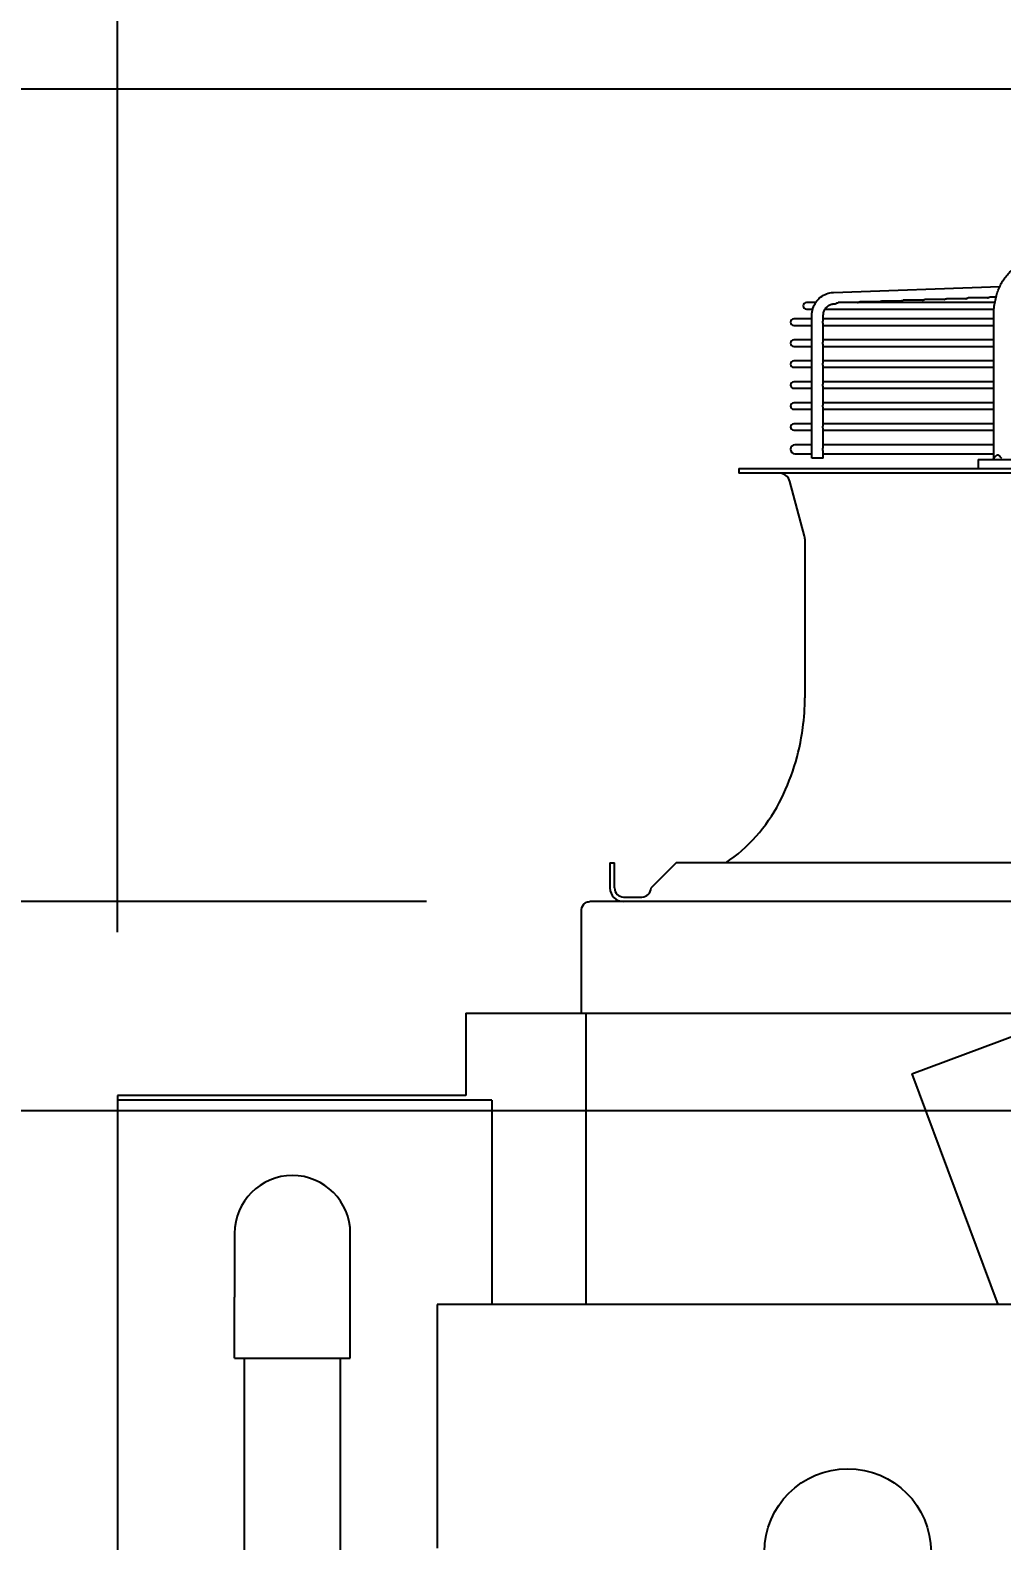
# Model space of a CAD drawing. Header units: millimetres. Extents: x 17891 to 32328, y 18593 to 29476.
# Drawn here: x 17946.16 to 17962.94, y 18965.62 to 18991.71 of the extents above; entities that cross this region are included whole.
import ezdxf

# ---------------------------------------------------------------- set-up
doc = ezdxf.new("R2010")
doc.units = ezdxf.units.MM
doc.header["$LTSCALE"] = 5
for name, color, linetype in [('CONDENSER-SST-CONTROL', 1, 'Continuous'), ('RECIRCULATION-CONTROL', 3, 'Continuous'), ('UNIT', 6, 'Continuous'), ('WS-NO-CONTROL', 3, 'Continuous')]:
    doc.layers.add(name, color=color, linetype=linetype)
doc.styles.add('SUBMITTAL', font='romans.shx', dxfattribs={"width": 0.75})
doc.dimstyles.new('SUBMITTAL', dxfattribs={"dimtxt": 0.09375, "dimasz": 0.09375, "dimexe": 0.03125, "dimexo": 0.0625, "dimgap": 0.0625, "dimtad": 0, "dimdec": 4, "dimzin": 4, "dimdsep": 46, "dimlunit": 4, "dimtxsty": 'SUBMITTAL', "dimcen": 0.09375, "dimclre": 6, "dimadec": 0, "dimazin": 0, "dimtfac": 1, "dimtdec": 0, "dimtofl": 0, "dimtmove": 0, "dimatfit": 3, "dimfxl": 0, "dimfrac": 2, "dimtolj": 1, "dimtzin": 4, "dimarcsym": 0})

# ---------------------------------------------------------------- blocks, each defined once
blk = doc.blocks.new('*D18')
at = {"layer": 'UNIT', "color": 6, "lineweight": -2}
for p, q in [((17967.413, 18990.694), (17894.85, 18990.694)), ((17950.556, 18892.66), (17894.85, 18892.66))]:
    blk.add_line(p, q, dxfattribs=at)
at = {"layer": 'UNIT', "color": 3, "lineweight": -2}
for p, q in [((17897.667, 18985.765), (17897.667, 18951.36)), ((17897.667, 18897.589), (17897.667, 18931.994))]:
    blk.add_line(p, q, dxfattribs=at)
at = {"layer": 'UNIT', "color": 3}
for points in [[(17896.845, 18985.765), (17898.489, 18985.765), (17897.667, 18990.694)], [(17896.845, 18897.589), (17898.489, 18897.589), (17897.667, 18892.66)]]:
    blk.add_solid(points, dxfattribs=at)
at = {"layer": 'UNIT', "color": 3, "insert": (17897.667, 18941.677), "char_height": 4.9294, "attachment_point": 5, "rotation": 90, "style": 'SUBMITTAL'}
blk.add_mtext('\\A1;8\'-2"', dxfattribs=at)
blk = doc.blocks.new('*D31')
at = {"layer": 'UNIT', "color": 6, "lineweight": -2}
for p, q in [((17953.008, 18976.659), (17904.85, 18976.659)), ((17950.556, 18892.66), (17904.85, 18892.66))]:
    blk.add_line(p, q, dxfattribs=at)
at = {"layer": 'UNIT', "color": 3, "lineweight": -2}
for p, q in [((17907.667, 18971.729), (17907.667, 18944.342)), ((17907.667, 18897.589), (17907.667, 18924.976))]:
    blk.add_line(p, q, dxfattribs=at)
at = {"layer": 'UNIT', "color": 3}
for points in [[(17906.845, 18971.729), (17908.489, 18971.729), (17907.667, 18976.659)], [(17906.845, 18897.589), (17908.489, 18897.589), (17907.667, 18892.66)]]:
    blk.add_solid(points, dxfattribs=at)
at = {"layer": 'UNIT', "color": 3, "insert": (17907.667, 18934.659), "char_height": 4.9294, "attachment_point": 5, "rotation": 90, "style": 'SUBMITTAL'}
blk.add_mtext('\\A1;7\'-0"', dxfattribs=at)
blk = doc.blocks.new('*D72')
at = {"layer": 'WS-NO-CONTROL', "color": 6, "lineweight": -2}
for p, q in [((17947.667, 18976.129), (17947.667, 19017.259)), ((18005.818, 18975.861), (18005.818, 19017.259))]:
    blk.add_line(p, q, dxfattribs=at)
at = {"layer": 'WS-NO-CONTROL', "color": 3, "lineweight": -2}
for p, q in [((17947.667, 19014.442), (17942.738, 19014.442)), ((18000.888, 19014.442), (17952.596, 19014.442))]:
    blk.add_line(p, q, dxfattribs=at)
at = {"layer": 'WS-NO-CONTROL', "color": 3}
for points in [[(17952.596, 19015.263), (17952.596, 19013.62), (17947.667, 19014.442)], [(18000.888, 19015.263), (18000.888, 19013.62), (18005.818, 19014.442)]]:
    blk.add_solid(points, dxfattribs=at)
at = {"layer": 'WS-NO-CONTROL', "color": 3, "insert": (17923.988, 19014.442), "char_height": 4.9294, "attachment_point": 5, "style": 'SUBMITTAL'}
blk.add_mtext('\\A1;4\'-10 1/8"', dxfattribs=at)
blk = doc.blocks.new('*D73')
at = {"layer": 'WS-NO-CONTROL', "color": 6, "lineweight": -2}
for p, q in [((17947.667, 18976.129), (17947.667, 19003.663)), ((17983.304, 18975.861), (17983.304, 19003.663))]:
    blk.add_line(p, q, dxfattribs=at)
at = {"layer": 'WS-NO-CONTROL', "color": 3, "lineweight": -2}
for p, q in [((17947.667, 19000.846), (17942.738, 19000.846)), ((17978.375, 19000.846), (17952.596, 19000.846))]:
    blk.add_line(p, q, dxfattribs=at)
at = {"layer": 'WS-NO-CONTROL', "color": 3}
for points in [[(17952.596, 19001.667), (17952.596, 19000.024), (17947.667, 19000.846)], [(17978.375, 19001.667), (17978.375, 19000.024), (17983.304, 19000.846)]]:
    blk.add_solid(points, dxfattribs=at)
at = {"layer": 'WS-NO-CONTROL', "color": 3, "insert": (17923.988, 19000.846), "char_height": 4.9294, "attachment_point": 5, "style": 'SUBMITTAL'}
blk.add_mtext('\\A1;2\'-11 5/8"', dxfattribs=at)
blk = doc.blocks.new('*D99')
at = {"layer": 'WS-NO-CONTROL', "color": 6, "lineweight": -2}
for p, q in [((17980.487, 18973.044), (17914.85, 18973.044)), ((17950.556, 18892.66), (17914.85, 18892.66))]:
    blk.add_line(p, q, dxfattribs=at)
at = {"layer": 'WS-NO-CONTROL', "color": 3, "lineweight": -2}
for p, q in [((17917.667, 18968.114), (17917.667, 18949.753)), ((17917.667, 18897.589), (17917.667, 18915.951))]:
    blk.add_line(p, q, dxfattribs=at)
at = {"layer": 'WS-NO-CONTROL', "color": 3}
for points in [[(17916.845, 18968.114), (17918.489, 18968.114), (17917.667, 18973.044)], [(17916.845, 18897.589), (17918.489, 18897.589), (17917.667, 18892.66)]]:
    blk.add_solid(points, dxfattribs=at)
at = {"layer": 'WS-NO-CONTROL', "color": 3, "insert": (17917.667, 18932.852), "char_height": 4.9294, "attachment_point": 5, "rotation": 90, "style": 'SUBMITTAL'}
blk.add_mtext('\\A1;6\'-8 3/8"', dxfattribs=at)

msp = doc.modelspace()

# ---------------------------------------------------------------- linework, layer by layer
at = {"layer": 'CONDENSER-SST-CONTROL'}
msp.add_circle((17960.2822, 18965.4262), 1.4375, dxfattribs=at)
at = {"layer": 'RECIRCULATION-CONTROL'}
for p, q in [((17949.6899, 18970.9282), (17949.6899, 18969.8282)), ((17951.6899, 18969.8282), (17951.6899, 18970.9282)), ((17949.6899, 18968.7719), (17949.6899, 18969.8282)), ((17951.6899, 18968.7719), (17951.6899, 18969.8282)), ((17949.6899, 18968.7719), (17951.6899, 18968.7719)), ((17949.8599, 18947.1784), (17949.8599, 18968.7719)), ((17951.5199, 18947.1784), (17951.5199, 18968.7719))]:
    msp.add_line(p, q, dxfattribs=at)
msp.add_arc((17950.6899, 18970.9282), 1, 0, 180, dxfattribs=at)
at = {"layer": 'UNIT'}
for p, q in [((17960.0328, 18987.1791), (17962.9081, 18987.283)), ((17959.7269, 18987.0037), (17959.5684, 18987.0037)), ((17960.04, 18986.9824), (17960.0622, 18986.9832)), ((17962.8216, 18987.0037), (17960.1186, 18987.0037)), ((17960.8262, 18987.0172), (17960.4927, 18987.0172)), ((17961.2004, 18987.0307), (17960.8669, 18987.0307)), ((17961.5746, 18987.0442), (17961.2411, 18987.0442)), ((17961.9487, 18987.0577), (17961.6153, 18987.0577)), ((17962.3229, 18987.0712), (17961.9895, 18987.0712)), ((17962.6971, 18987.0847), (17962.3637, 18987.0847)), ((17962.8421, 18987.0982), (17962.7379, 18987.0982)), ((17959.6627, 18986.7218), (17959.3479, 18986.7218)), ((17959.5684, 18986.8935), (17959.6774, 18986.8935)), ((17959.6627, 18984.3163), (17959.6627, 18986.7856)), ((17959.8596, 18986.7058), (17959.8596, 18986.7856)), ((17962.8028, 18986.7218), (17959.8596, 18986.7218)), ((17959.8901, 18986.8935), (17962.8073, 18986.8935)), ((17962.8028, 18984.3163), (17962.8028, 18986.7856)), ((17959.3479, 18986.6115), (17959.6627, 18986.6115)), ((17959.8596, 18986.3436), (17959.8596, 18986.6275)), ((17959.8596, 18986.6115), (17962.8028, 18986.6115)), ((17959.6627, 18986.3596), (17959.3479, 18986.3596)), ((17959.3479, 18986.2493), (17959.6627, 18986.2493)), ((17962.8028, 18986.3596), (17959.8596, 18986.3596)), ((17959.8596, 18985.9814), (17959.8596, 18986.2653)), ((17959.8596, 18986.2493), (17962.8028, 18986.2493)), ((17959.6627, 18985.9974), (17959.3479, 18985.9974)), ((17962.8028, 18985.9974), (17959.8596, 18985.9974)), ((17959.8596, 18985.6192), (17959.8596, 18985.9031)), ((17959.3479, 18985.8871), (17959.6627, 18985.8871)), ((17959.6627, 18985.6352), (17959.3479, 18985.6352)), ((17959.8596, 18985.8871), (17962.8028, 18985.8871)), ((17962.8028, 18985.6352), (17959.8596, 18985.6352)), ((17959.3479, 18985.5249), (17959.6627, 18985.5249)), ((17959.8596, 18985.257), (17959.8596, 18985.5409)), ((17959.8596, 18985.5249), (17962.8028, 18985.5249)), ((17959.6627, 18985.2729), (17959.3479, 18985.2729)), ((17959.3479, 18985.1627), (17959.6627, 18985.1627)), ((17962.8028, 18985.2729), (17959.8596, 18985.2729)), ((17959.8596, 18984.8948), (17959.8596, 18985.1787)), ((17959.8596, 18985.1627), (17962.8028, 18985.1627)), ((17959.6627, 18984.9107), (17959.3479, 18984.9107)), ((17962.8028, 18984.9107), (17959.8596, 18984.9107)), ((17959.3479, 18984.8005), (17959.6627, 18984.8005)), ((17959.8596, 18984.5191), (17959.8596, 18984.8165)), ((17959.8596, 18984.8005), (17962.8028, 18984.8005)), ((17959.6627, 18984.5485), (17959.3696, 18984.5485)), ((17959.3696, 18984.395), (17959.6627, 18984.395)), ((17962.8028, 18984.5485), (17959.8596, 18984.5485)), ((17959.8596, 18984.3163), (17959.8596, 18984.4245)), ((17959.8596, 18984.395), (17962.8028, 18984.395)), ((17958.3991, 18984.1391), (17992.1393, 18984.1391)), ((17958.3991, 18984.1391), (17958.3991, 18984.0604)), ((17959.8596, 18984.3163), (17959.6627, 18984.3163)), ((17962.5329, 18984.2966), (17964.76, 18984.2966)), ((17962.5329, 18984.2966), (17962.5329, 18984.1391)), ((17992.1393, 18984.0604), (17958.3991, 18984.0604)), ((17959.5342, 18982.9726), (17959.2831, 18983.9142)), ((17959.5408, 18982.9219), (17959.5408, 18980.1809)), ((17956.1747, 18977.3281), (17956.1747, 18976.895)), ((17956.1747, 18977.3281), (17956.2534, 18977.3281)), ((17956.2534, 18976.895), (17956.2534, 18977.3281)), ((17957.3164, 18977.3281), (17956.9621, 18976.9737)), ((17992.3624, 18977.3281), (17957.3164, 18977.3281)), ((17956.9621, 18976.9737), (17956.8834, 18976.895)), ((17955.6855, 18974.7296), (17955.6855, 18976.519)), ((18033.2958, 18976.6588), (17955.8253, 18976.6588)), ((17956.4109, 18976.7375), (17956.7259, 18976.7375)), ((17961.3868, 18973.6815), (17965.0176, 18975.0354)), ((17953.6854, 18974.7296), (17964.1976, 18974.7296)), ((17953.6854, 18974.7296), (17953.6854, 18973.3122)), ((17955.7637, 18969.6997), (17955.7637, 18974.7296)), ((17961.3868, 18973.6815), (17962.8716, 18969.6998)), ((17947.6671, 18973.3122), (17947.6671, 18898.9392)), ((17953.6854, 18973.3122), (17947.6671, 18973.3122)), ((17954.1358, 18973.2291), (17947.6671, 18973.2291)), ((17954.1358, 18973.2291), (17954.1358, 18969.6997)), ((17963.5963, 18969.6998), (17953.1927, 18969.6997)), ((17953.1927, 18969.6997), (17953.1928, 18965.49))]:
    msp.add_line(p, q, dxfattribs=at)
for centre, radius, start, end in [((17959.5684, 18986.9486), 0.0551, 90, 270), ((17959.3479, 18986.6666), 0.0551, 90, 270), ((17959.3479, 18986.3044), 0.0551, 90, 270), ((17959.3479, 18985.9422), 0.0551, 90, 270), ((17959.3479, 18985.58), 0.0551, 90, 270), ((17959.3479, 18985.2178), 0.0551, 90, 270), ((17959.3479, 18984.8556), 0.0551, 90, 270), ((17959.3696, 18984.4718), 0.0768, 90, 270), ((17959.0929, 18983.8635), 0.1969, 14.93142, 90), ((17959.344, 18982.9219), 0.1969, 0, 14.93142), ((17955.6038, 18980.1809), 3.937, 352.38069, 0), ((17955.6038, 18980.1809), 3.937, 332.49816, 352.38069), ((17956.5816, 18979.6719), 2.8346, 304.22448, 332.49816), ((17956.4109, 18976.895), 0.2362, 180, 270), ((17956.4109, 18976.895), 0.1575, 180, 270), ((17956.7259, 18976.895), 0.1575, 270, 0)]:
    msp.add_arc(centre, radius, start, end, dxfattribs=at)
for points, knots in [([(17962.8028, 18986.7856), (17962.8028, 18986.8212), (17962.8043, 18986.8571), (17962.8073, 18986.8925), (17962.8102, 18986.9279), (17962.8146, 18986.9629), (17962.8206, 18986.9976), (17962.8265, 18987.0322), (17962.8339, 18987.0666), (17962.8426, 18987.1001), (17962.8514, 18987.1335), (17962.8615, 18987.166), (17962.873, 18987.1978), (17962.8845, 18987.2295), (17962.8974, 18987.2605), (17962.9114, 18987.2901), (17962.9254, 18987.3198), (17962.9406, 18987.348), (17962.9571, 18987.3751), (17962.9735, 18987.4022), (17962.9912, 18987.428), (17963.0097, 18987.4522), (17963.0283, 18987.4763), (17963.0477, 18987.4988), (17963.0682, 18987.5196), (17963.0886, 18987.5405), (17963.1101, 18987.5598), (17963.1321, 18987.5771), (17963.1541, 18987.5944), (17963.1768, 18987.6098), (17963.2001, 18987.6234), (17963.2235, 18987.6369), (17963.2475, 18987.6485), (17963.2718, 18987.6581), (17963.2961, 18987.6676), (17963.3206, 18987.6751), (17963.3455, 18987.6805), (17963.3705, 18987.686), (17963.3958, 18987.6894), (17963.4209, 18987.6906)], [0, 0, 0, 0, 0.076921, 0.076921, 0.076921, 0.1538421, 0.1538421, 0.1538421, 0.2307631, 0.2307631, 0.2307631, 0.3076842, 0.3076842, 0.3076842, 0.3846052, 0.3846052, 0.3846052, 0.4615263, 0.4615263, 0.4615263, 0.5384473, 0.5384473, 0.5384473, 0.6153684, 0.6153684, 0.6153684, 0.6922894, 0.6922894, 0.6922894, 0.7692105, 0.7692105, 0.7692105, 0.8461315, 0.8461315, 0.8461315, 0.9230526, 0.9230526, 0.9230526, 1, 1, 1, 1]), ([(17959.6627, 18986.7856), (17959.6627, 18986.8256), (17959.6687, 18986.8656), (17959.6921, 18986.9419), (17959.7095, 18986.9783), (17959.7544, 18987.0442), (17959.7818, 18987.0737), (17959.8443, 18987.1228), (17959.8794, 18987.1424), (17959.9539, 18987.1699), (17959.9932, 18987.1777), (17960.0328, 18987.1791)], [1.5707963, 1.5707963, 1.5707963, 1.5707963, 1.8779743, 1.8779743, 2.1851522, 2.1851522, 2.4923302, 2.4923302, 2.7995081, 2.7995081, 3.1066861, 3.1066861, 3.1066861, 3.1066861]), ([(17959.8596, 18986.7856), (17959.8596, 18986.8061), (17959.8626, 18986.8266), (17959.8746, 18986.8655), (17959.8834, 18986.8839), (17959.9059, 18986.9169), (17959.9195, 18986.9314), (17959.95, 18986.9554), (17959.9669, 18986.9649), (17960.0025, 18986.978), (17960.0212, 18986.9817), (17960.04, 18986.9824)], [1.5707963, 1.5707963, 1.5707963, 1.5707963, 1.8779743, 1.8779743, 2.1851522, 2.1851522, 2.4923302, 2.4923302, 2.7995081, 2.7995081, 3.1066861, 3.1066861, 3.1066861, 3.1066861]), ([(17960.0622, 18986.9832), (17960.0623, 18986.9832), (17960.0625, 18986.9832), (17960.0627, 18986.9832), (17960.0629, 18986.9832), (17960.0632, 18986.9833), (17960.0635, 18986.9833), (17960.0641, 18986.9834), (17960.0647, 18986.9836), (17960.0653, 18986.9838), (17960.0659, 18986.984), (17960.0666, 18986.9843), (17960.0673, 18986.9846), (17960.068, 18986.9849), (17960.0687, 18986.9852), (17960.0695, 18986.9856), (17960.0703, 18986.986), (17960.071, 18986.9864), (17960.0719, 18986.9868), (17960.0727, 18986.9873), (17960.0735, 18986.9877), (17960.0744, 18986.9882), (17960.0752, 18986.9887), (17960.0761, 18986.9892), (17960.077, 18986.9897), (17960.0779, 18986.9902), (17960.0788, 18986.9907), (17960.0797, 18986.9913), (17960.0806, 18986.9918), (17960.0815, 18986.9923), (17960.0825, 18986.9928), (17960.0834, 18986.9933), (17960.0844, 18986.9938), (17960.0853, 18986.9943), (17960.0863, 18986.9948), (17960.0873, 18986.9953), (17960.0882, 18986.9958), (17960.0892, 18986.9963), (17960.0902, 18986.9967), (17960.0912, 18986.9972), (17960.0922, 18986.9976), (17960.0932, 18986.9981), (17960.0942, 18986.9985), (17960.0952, 18986.9989), (17960.0962, 18986.9993), (17960.0972, 18986.9996), (17960.0982, 18987), (17960.0992, 18987.0003), (17960.1002, 18987.0007), (17960.1012, 18987.001), (17960.1022, 18987.0013), (17960.1032, 18987.0016), (17960.1042, 18987.0018), (17960.1052, 18987.0021), (17960.1063, 18987.0023), (17960.1073, 18987.0025), (17960.1083, 18987.0027), (17960.1093, 18987.0029), (17960.1103, 18987.0031), (17960.1113, 18987.0032), (17960.1123, 18987.0033), (17960.1133, 18987.0034), (17960.1143, 18987.0035), (17960.1152, 18987.0036), (17960.1162, 18987.0037), (17960.1172, 18987.0037), (17960.1182, 18987.0037), (17960.1183, 18987.0037), (17960.1184, 18987.0037), (17960.1186, 18987.0037)], [0.00401292, 0.00401292, 0.00401292, 0.00401292, 0.01219512, 0.01219512, 0.01219512, 0.02439024, 0.02439024, 0.02439024, 0.04878049, 0.04878049, 0.04878049, 0.07317073, 0.07317073, 0.07317073, 0.09756098, 0.09756098, 0.09756098, 0.12195122, 0.12195122, 0.12195122, 0.14634146, 0.14634146, 0.14634146, 0.17073171, 0.17073171, 0.17073171, 0.19512195, 0.19512195, 0.19512195, 0.2195122, 0.2195122, 0.2195122, 0.24390244, 0.24390244, 0.24390244, 0.26829268, 0.26829268, 0.26829268, 0.29268293, 0.29268293, 0.29268293, 0.31707317, 0.31707317, 0.31707317, 0.34146341, 0.34146341, 0.34146341, 0.36585366, 0.36585366, 0.36585366, 0.3902439, 0.3902439, 0.3902439, 0.41463415, 0.41463415, 0.41463415, 0.43902439, 0.43902439, 0.43902439, 0.46341463, 0.46341463, 0.46341463, 0.48780488, 0.48780488, 0.48780488, 0.51219512, 0.51219512, 0.51219512, 0.51549915, 0.51549915, 0.51549915, 0.51549915]), ([(17960.452, 18987.0037), (17960.4526, 18987.0041), (17960.4533, 18987.0044), (17960.4539, 18987.0048), (17960.4548, 18987.0053), (17960.4557, 18987.0058), (17960.4567, 18987.0063), (17960.4576, 18987.0068), (17960.4586, 18987.0073), (17960.4595, 18987.0078), (17960.4605, 18987.0083), (17960.4615, 18987.0088), (17960.4624, 18987.0093), (17960.4634, 18987.0098), (17960.4644, 18987.0102), (17960.4654, 18987.0107), (17960.4664, 18987.0111), (17960.4674, 18987.0116), (17960.4684, 18987.012), (17960.4694, 18987.0124), (17960.4704, 18987.0128), (17960.4714, 18987.0131), (17960.4724, 18987.0135), (17960.4734, 18987.0138), (17960.4744, 18987.0142), (17960.4754, 18987.0145), (17960.4764, 18987.0148), (17960.4774, 18987.0151), (17960.4784, 18987.0153), (17960.4794, 18987.0156), (17960.4805, 18987.0158), (17960.4815, 18987.016), (17960.4825, 18987.0162), (17960.4835, 18987.0164), (17960.4845, 18987.0166), (17960.4855, 18987.0167), (17960.4865, 18987.0168), (17960.4875, 18987.0169), (17960.4885, 18987.017), (17960.4894, 18987.0171), (17960.4904, 18987.0172), (17960.4914, 18987.0172), (17960.4924, 18987.0172), (17960.4925, 18987.0172), (17960.4926, 18987.0172), (17960.4927, 18987.0172)], [0.1782737, 0.1782737, 0.1782737, 0.1782737, 0.19512195, 0.19512195, 0.19512195, 0.2195122, 0.2195122, 0.2195122, 0.24390244, 0.24390244, 0.24390244, 0.26829268, 0.26829268, 0.26829268, 0.29268293, 0.29268293, 0.29268293, 0.31707317, 0.31707317, 0.31707317, 0.34146341, 0.34146341, 0.34146341, 0.36585366, 0.36585366, 0.36585366, 0.3902439, 0.3902439, 0.3902439, 0.41463415, 0.41463415, 0.41463415, 0.43902439, 0.43902439, 0.43902439, 0.46341463, 0.46341463, 0.46341463, 0.48780488, 0.48780488, 0.48780488, 0.51219512, 0.51219512, 0.51219512, 0.5155129, 0.5155129, 0.5155129, 0.5155129]), ([(17960.8262, 18987.0172), (17960.8268, 18987.0176), (17960.8275, 18987.0179), (17960.8281, 18987.0183), (17960.829, 18987.0188), (17960.83, 18987.0193), (17960.8309, 18987.0198), (17960.8318, 18987.0204), (17960.8328, 18987.0209), (17960.8338, 18987.0214), (17960.8347, 18987.0219), (17960.8357, 18987.0223), (17960.8367, 18987.0228), (17960.8376, 18987.0233), (17960.8386, 18987.0237), (17960.8396, 18987.0242), (17960.8406, 18987.0246), (17960.8416, 18987.0251), (17960.8426, 18987.0255), (17960.8436, 18987.0259), (17960.8446, 18987.0263), (17960.8456, 18987.0266), (17960.8466, 18987.027), (17960.8476, 18987.0273), (17960.8486, 18987.0277), (17960.8496, 18987.028), (17960.8506, 18987.0283), (17960.8516, 18987.0286), (17960.8526, 18987.0288), (17960.8536, 18987.0291), (17960.8547, 18987.0293), (17960.8557, 18987.0295), (17960.8567, 18987.0297), (17960.8577, 18987.0299), (17960.8587, 18987.0301), (17960.8597, 18987.0302), (17960.8607, 18987.0303), (17960.8617, 18987.0304), (17960.8626, 18987.0305), (17960.8636, 18987.0306), (17960.8646, 18987.0307), (17960.8656, 18987.0307), (17960.8665, 18987.0307), (17960.8667, 18987.0307), (17960.8668, 18987.0307), (17960.8669, 18987.0307)], [0.17792949, 0.17792949, 0.17792949, 0.17792949, 0.19512195, 0.19512195, 0.19512195, 0.2195122, 0.2195122, 0.2195122, 0.24390244, 0.24390244, 0.24390244, 0.26829268, 0.26829268, 0.26829268, 0.29268293, 0.29268293, 0.29268293, 0.31707317, 0.31707317, 0.31707317, 0.34146341, 0.34146341, 0.34146341, 0.36585366, 0.36585366, 0.36585366, 0.3902439, 0.3902439, 0.3902439, 0.41463415, 0.41463415, 0.41463415, 0.43902439, 0.43902439, 0.43902439, 0.46341463, 0.46341463, 0.46341463, 0.48780488, 0.48780488, 0.48780488, 0.51219512, 0.51219512, 0.51219512, 0.51552666, 0.51552666, 0.51552666, 0.51552666]), ([(17961.2004, 18987.0307), (17961.201, 18987.0311), (17961.2017, 18987.0314), (17961.2023, 18987.0318), (17961.2033, 18987.0323), (17961.2042, 18987.0328), (17961.2051, 18987.0334), (17961.2061, 18987.0339), (17961.207, 18987.0344), (17961.208, 18987.0349), (17961.2089, 18987.0354), (17961.2099, 18987.0359), (17961.2109, 18987.0363), (17961.2118, 18987.0368), (17961.2128, 18987.0373), (17961.2138, 18987.0377), (17961.2148, 18987.0381), (17961.2158, 18987.0386), (17961.2168, 18987.039), (17961.2178, 18987.0394), (17961.2188, 18987.0398), (17961.2198, 18987.0401), (17961.2208, 18987.0405), (17961.2218, 18987.0408), (17961.2228, 18987.0412), (17961.2238, 18987.0415), (17961.2248, 18987.0418), (17961.2258, 18987.0421), (17961.2268, 18987.0423), (17961.2279, 18987.0426), (17961.2289, 18987.0428), (17961.2299, 18987.043), (17961.2309, 18987.0432), (17961.2319, 18987.0434), (17961.2329, 18987.0436), (17961.2339, 18987.0437), (17961.2349, 18987.0438), (17961.2359, 18987.0439), (17961.2368, 18987.044), (17961.2378, 18987.0441), (17961.2388, 18987.0442), (17961.2398, 18987.0442), (17961.2407, 18987.0442), (17961.2409, 18987.0442), (17961.241, 18987.0442), (17961.2411, 18987.0442)], [0.17758438, 0.17758438, 0.17758438, 0.17758438, 0.19512195, 0.19512195, 0.19512195, 0.2195122, 0.2195122, 0.2195122, 0.24390244, 0.24390244, 0.24390244, 0.26829268, 0.26829268, 0.26829268, 0.29268293, 0.29268293, 0.29268293, 0.31707317, 0.31707317, 0.31707317, 0.34146341, 0.34146341, 0.34146341, 0.36585366, 0.36585366, 0.36585366, 0.3902439, 0.3902439, 0.3902439, 0.41463415, 0.41463415, 0.41463415, 0.43902439, 0.43902439, 0.43902439, 0.46341463, 0.46341463, 0.46341463, 0.48780488, 0.48780488, 0.48780488, 0.51219512, 0.51219512, 0.51219512, 0.51554043, 0.51554043, 0.51554043, 0.51554043]), ([(17961.5746, 18987.0442), (17961.5752, 18987.0446), (17961.5759, 18987.0449), (17961.5766, 18987.0453), (17961.5775, 18987.0458), (17961.5784, 18987.0464), (17961.5793, 18987.0469), (17961.5803, 18987.0474), (17961.5812, 18987.0479), (17961.5822, 18987.0484), (17961.5831, 18987.0489), (17961.5841, 18987.0494), (17961.5851, 18987.0498), (17961.5861, 18987.0503), (17961.587, 18987.0508), (17961.588, 18987.0512), (17961.589, 18987.0516), (17961.59, 18987.0521), (17961.591, 18987.0525), (17961.592, 18987.0529), (17961.593, 18987.0533), (17961.594, 18987.0536), (17961.595, 18987.054), (17961.596, 18987.0543), (17961.597, 18987.0547), (17961.598, 18987.055), (17961.599, 18987.0553), (17961.6, 18987.0556), (17961.601, 18987.0558), (17961.6021, 18987.0561), (17961.6031, 18987.0563), (17961.6041, 18987.0565), (17961.6051, 18987.0567), (17961.6061, 18987.0569), (17961.6071, 18987.0571), (17961.6081, 18987.0572), (17961.6091, 18987.0573), (17961.6101, 18987.0574), (17961.611, 18987.0575), (17961.612, 18987.0576), (17961.613, 18987.0576), (17961.614, 18987.0577), (17961.6149, 18987.0577), (17961.6151, 18987.0577), (17961.6152, 18987.0577), (17961.6153, 18987.0577)], [0.17723839, 0.17723839, 0.17723839, 0.17723839, 0.19512195, 0.19512195, 0.19512195, 0.2195122, 0.2195122, 0.2195122, 0.24390244, 0.24390244, 0.24390244, 0.26829268, 0.26829268, 0.26829268, 0.29268293, 0.29268293, 0.29268293, 0.31707317, 0.31707317, 0.31707317, 0.34146341, 0.34146341, 0.34146341, 0.36585366, 0.36585366, 0.36585366, 0.3902439, 0.3902439, 0.3902439, 0.41463415, 0.41463415, 0.41463415, 0.43902439, 0.43902439, 0.43902439, 0.46341463, 0.46341463, 0.46341463, 0.48780488, 0.48780488, 0.48780488, 0.51219512, 0.51219512, 0.51219512, 0.5155542, 0.5155542, 0.5155542, 0.5155542]), ([(17961.9487, 18987.0577), (17961.9494, 18987.0581), (17961.9501, 18987.0585), (17961.9508, 18987.0588), (17961.9517, 18987.0594), (17961.9526, 18987.0599), (17961.9536, 18987.0604), (17961.9545, 18987.0609), (17961.9554, 18987.0614), (17961.9564, 18987.0619), (17961.9574, 18987.0624), (17961.9583, 18987.0629), (17961.9593, 18987.0633), (17961.9603, 18987.0638), (17961.9612, 18987.0643), (17961.9622, 18987.0647), (17961.9632, 18987.0652), (17961.9642, 18987.0656), (17961.9652, 18987.066), (17961.9662, 18987.0664), (17961.9672, 18987.0668), (17961.9682, 18987.0671), (17961.9692, 18987.0675), (17961.9702, 18987.0678), (17961.9712, 18987.0682), (17961.9722, 18987.0685), (17961.9732, 18987.0688), (17961.9742, 18987.069), (17961.9752, 18987.0693), (17961.9763, 18987.0696), (17961.9773, 18987.0698), (17961.9783, 18987.07), (17961.9793, 18987.0702), (17961.9803, 18987.0704), (17961.9813, 18987.0706), (17961.9823, 18987.0707), (17961.9833, 18987.0708), (17961.9843, 18987.0709), (17961.9852, 18987.071), (17961.9862, 18987.0711), (17961.9872, 18987.0711), (17961.9882, 18987.0712), (17961.9891, 18987.0712), (17961.9892, 18987.0712), (17961.9894, 18987.0712), (17961.9895, 18987.0712)], [0.17689154, 0.17689154, 0.17689154, 0.17689154, 0.19512195, 0.19512195, 0.19512195, 0.2195122, 0.2195122, 0.2195122, 0.24390244, 0.24390244, 0.24390244, 0.26829268, 0.26829268, 0.26829268, 0.29268293, 0.29268293, 0.29268293, 0.31707317, 0.31707317, 0.31707317, 0.34146341, 0.34146341, 0.34146341, 0.36585366, 0.36585366, 0.36585366, 0.3902439, 0.3902439, 0.3902439, 0.41463415, 0.41463415, 0.41463415, 0.43902439, 0.43902439, 0.43902439, 0.46341463, 0.46341463, 0.46341463, 0.48780488, 0.48780488, 0.48780488, 0.51219512, 0.51219512, 0.51219512, 0.51556798, 0.51556798, 0.51556798, 0.51556798]), ([(17962.3229, 18987.0712), (17962.3236, 18987.0716), (17962.3243, 18987.072), (17962.325, 18987.0724), (17962.3259, 18987.0729), (17962.3268, 18987.0734), (17962.3278, 18987.0739), (17962.3287, 18987.0744), (17962.3297, 18987.0749), (17962.3306, 18987.0754), (17962.3316, 18987.0759), (17962.3325, 18987.0764), (17962.3335, 18987.0768), (17962.3345, 18987.0773), (17962.3355, 18987.0778), (17962.3364, 18987.0782), (17962.3374, 18987.0787), (17962.3384, 18987.0791), (17962.3394, 18987.0795), (17962.3404, 18987.0799), (17962.3414, 18987.0803), (17962.3424, 18987.0806), (17962.3434, 18987.081), (17962.3444, 18987.0813), (17962.3454, 18987.0817), (17962.3464, 18987.082), (17962.3474, 18987.0823), (17962.3484, 18987.0825), (17962.3494, 18987.0828), (17962.3505, 18987.0831), (17962.3515, 18987.0833), (17962.3525, 18987.0835), (17962.3535, 18987.0837), (17962.3545, 18987.0839), (17962.3555, 18987.084), (17962.3565, 18987.0842), (17962.3575, 18987.0843), (17962.3584, 18987.0844), (17962.3594, 18987.0845), (17962.3604, 18987.0846), (17962.3614, 18987.0846), (17962.3624, 18987.0847), (17962.3633, 18987.0847), (17962.3634, 18987.0847), (17962.3636, 18987.0847), (17962.3637, 18987.0847)], [0.17654387, 0.17654387, 0.17654387, 0.17654387, 0.19512195, 0.19512195, 0.19512195, 0.2195122, 0.2195122, 0.2195122, 0.24390244, 0.24390244, 0.24390244, 0.26829268, 0.26829268, 0.26829268, 0.29268293, 0.29268293, 0.29268293, 0.31707317, 0.31707317, 0.31707317, 0.34146341, 0.34146341, 0.34146341, 0.36585366, 0.36585366, 0.36585366, 0.3902439, 0.3902439, 0.3902439, 0.41463415, 0.41463415, 0.41463415, 0.43902439, 0.43902439, 0.43902439, 0.46341463, 0.46341463, 0.46341463, 0.48780488, 0.48780488, 0.48780488, 0.51219512, 0.51219512, 0.51219512, 0.51558176, 0.51558176, 0.51558176, 0.51558176]), ([(17962.6971, 18987.0847), (17962.6978, 18987.0851), (17962.6985, 18987.0855), (17962.6992, 18987.0859), (17962.7001, 18987.0864), (17962.701, 18987.0869), (17962.702, 18987.0874), (17962.7029, 18987.0879), (17962.7039, 18987.0884), (17962.7048, 18987.0889), (17962.7058, 18987.0894), (17962.7068, 18987.0899), (17962.7077, 18987.0904), (17962.7087, 18987.0908), (17962.7097, 18987.0913), (17962.7107, 18987.0917), (17962.7116, 18987.0922), (17962.7126, 18987.0926), (17962.7136, 18987.093), (17962.7146, 18987.0934), (17962.7156, 18987.0938), (17962.7166, 18987.0941), (17962.7176, 18987.0945), (17962.7186, 18987.0948), (17962.7196, 18987.0952), (17962.7206, 18987.0955), (17962.7216, 18987.0958), (17962.7226, 18987.096), (17962.7237, 18987.0963), (17962.7247, 18987.0966), (17962.7257, 18987.0968), (17962.7267, 18987.097), (17962.7277, 18987.0972), (17962.7287, 18987.0974), (17962.7297, 18987.0975), (17962.7307, 18987.0977), (17962.7317, 18987.0978), (17962.7326, 18987.0979), (17962.7336, 18987.098), (17962.7346, 18987.0981), (17962.7356, 18987.0981), (17962.7365, 18987.0982), (17962.7375, 18987.0982), (17962.7376, 18987.0982), (17962.7378, 18987.0982), (17962.7379, 18987.0982)], [0.1761954, 0.1761954, 0.1761954, 0.1761954, 0.19512195, 0.19512195, 0.19512195, 0.2195122, 0.2195122, 0.2195122, 0.24390244, 0.24390244, 0.24390244, 0.26829268, 0.26829268, 0.26829268, 0.29268293, 0.29268293, 0.29268293, 0.31707317, 0.31707317, 0.31707317, 0.34146341, 0.34146341, 0.34146341, 0.36585366, 0.36585366, 0.36585366, 0.3902439, 0.3902439, 0.3902439, 0.41463415, 0.41463415, 0.41463415, 0.43902439, 0.43902439, 0.43902439, 0.46341463, 0.46341463, 0.46341463, 0.48780488, 0.48780488, 0.48780488, 0.51219512, 0.51219512, 0.51219512, 0.51559553, 0.51559553, 0.51559553, 0.51559553]), ([(17959.8525, 18986.6666), (17959.8525, 18986.6677), (17959.8526, 18986.6697), (17959.8527, 18986.6726), (17959.853, 18986.6756), (17959.8533, 18986.6785), (17959.8537, 18986.6814), (17959.8542, 18986.6842), (17959.8548, 18986.6869), (17959.8554, 18986.6895), (17959.8561, 18986.6921), (17959.8568, 18986.6945), (17959.8574, 18986.6968), (17959.8581, 18986.6989), (17959.8586, 18986.7009), (17959.8591, 18986.7027), (17959.8595, 18986.7043), (17959.8596, 18986.7053), (17959.8596, 18986.7057), (17959.8596, 18986.7058)], [0, 0, 0, 0, 0.04761905, 0.0952381, 0.14285714, 0.19047619, 0.23809524, 0.28571429, 0.33333333, 0.38095238, 0.42857143, 0.47619048, 0.52380952, 0.57142857, 0.61904762, 0.66666667, 0.71428571, 0.76190476, 0.76755733, 0.76755733, 0.76755733, 0.76755733]), ([(17959.8596, 18986.6275), (17959.8596, 18986.6276), (17959.8596, 18986.628), (17959.8595, 18986.629), (17959.8591, 18986.6306), (17959.8586, 18986.6324), (17959.8581, 18986.6344), (17959.8574, 18986.6365), (17959.8568, 18986.6388), (17959.8561, 18986.6412), (17959.8554, 18986.6438), (17959.8548, 18986.6464), (17959.8542, 18986.6491), (17959.8537, 18986.6519), (17959.8533, 18986.6548), (17959.853, 18986.6577), (17959.8527, 18986.6607), (17959.8526, 18986.6636), (17959.8525, 18986.6656), (17959.8525, 18986.6666)], [0.23243408, 0.23243408, 0.23243408, 0.23243408, 0.23809524, 0.28571429, 0.33333333, 0.38095238, 0.42857143, 0.47619048, 0.52380952, 0.57142857, 0.61904762, 0.66666667, 0.71428571, 0.76190476, 0.80952381, 0.85714286, 0.9047619, 0.95238095, 1, 1, 1, 1]), ([(17959.8525, 18986.3044), (17959.8525, 18986.3054), (17959.8526, 18986.3074), (17959.8527, 18986.3104), (17959.853, 18986.3134), (17959.8533, 18986.3163), (17959.8537, 18986.3192), (17959.8542, 18986.322), (17959.8548, 18986.3247), (17959.8554, 18986.3273), (17959.8561, 18986.3299), (17959.8568, 18986.3323), (17959.8574, 18986.3346), (17959.8581, 18986.3367), (17959.8586, 18986.3387), (17959.8591, 18986.3405), (17959.8595, 18986.3421), (17959.8596, 18986.3431), (17959.8596, 18986.3435), (17959.8596, 18986.3436)], [0, 0, 0, 0, 0.04761905, 0.0952381, 0.14285714, 0.19047619, 0.23809524, 0.28571429, 0.33333333, 0.38095238, 0.42857143, 0.47619048, 0.52380952, 0.57142857, 0.61904762, 0.66666667, 0.71428571, 0.76190476, 0.76755733, 0.76755733, 0.76755733, 0.76755733]), ([(17959.8596, 18986.2653), (17959.8596, 18986.2654), (17959.8596, 18986.2658), (17959.8595, 18986.2668), (17959.8591, 18986.2684), (17959.8586, 18986.2702), (17959.8581, 18986.2722), (17959.8574, 18986.2743), (17959.8568, 18986.2766), (17959.8561, 18986.279), (17959.8554, 18986.2816), (17959.8548, 18986.2842), (17959.8542, 18986.2869), (17959.8537, 18986.2897), (17959.8533, 18986.2926), (17959.853, 18986.2955), (17959.8527, 18986.2985), (17959.8526, 18986.3014), (17959.8525, 18986.3034), (17959.8525, 18986.3044)], [0.23243408, 0.23243408, 0.23243408, 0.23243408, 0.23809524, 0.28571429, 0.33333333, 0.38095238, 0.42857143, 0.47619048, 0.52380952, 0.57142857, 0.61904762, 0.66666667, 0.71428571, 0.76190476, 0.80952381, 0.85714286, 0.9047619, 0.95238095, 1, 1, 1, 1]), ([(17959.8525, 18985.9422), (17959.8525, 18985.9432), (17959.8526, 18985.9452), (17959.8527, 18985.9482), (17959.853, 18985.9512), (17959.8533, 18985.9541), (17959.8537, 18985.957), (17959.8542, 18985.9598), (17959.8548, 18985.9625), (17959.8554, 18985.9651), (17959.8561, 18985.9677), (17959.8568, 18985.9701), (17959.8574, 18985.9724), (17959.8581, 18985.9745), (17959.8586, 18985.9765), (17959.8591, 18985.9783), (17959.8595, 18985.9799), (17959.8596, 18985.9809), (17959.8596, 18985.9813), (17959.8596, 18985.9814)], [0, 0, 0, 0, 0.04761905, 0.0952381, 0.14285714, 0.19047619, 0.23809524, 0.28571429, 0.33333333, 0.38095238, 0.42857143, 0.47619048, 0.52380952, 0.57142857, 0.61904762, 0.66666667, 0.71428571, 0.76190476, 0.76755733, 0.76755733, 0.76755733, 0.76755733]), ([(17959.8596, 18985.9031), (17959.8596, 18985.9031), (17959.8596, 18985.9036), (17959.8595, 18985.9046), (17959.8591, 18985.9062), (17959.8586, 18985.908), (17959.8581, 18985.91), (17959.8574, 18985.9121), (17959.8568, 18985.9144), (17959.8561, 18985.9168), (17959.8554, 18985.9193), (17959.8548, 18985.922), (17959.8542, 18985.9247), (17959.8537, 18985.9275), (17959.8533, 18985.9304), (17959.853, 18985.9333), (17959.8527, 18985.9362), (17959.8526, 18985.9392), (17959.8525, 18985.9412), (17959.8525, 18985.9422)], [0.23243408, 0.23243408, 0.23243408, 0.23243408, 0.23809524, 0.28571429, 0.33333333, 0.38095238, 0.42857143, 0.47619048, 0.52380952, 0.57142857, 0.61904762, 0.66666667, 0.71428571, 0.76190476, 0.80952381, 0.85714286, 0.9047619, 0.95238095, 1, 1, 1, 1]), ([(17959.8525, 18985.58), (17959.8525, 18985.581), (17959.8526, 18985.583), (17959.8527, 18985.586), (17959.853, 18985.589), (17959.8533, 18985.5919), (17959.8537, 18985.5948), (17959.8542, 18985.5976), (17959.8548, 18985.6003), (17959.8554, 18985.6029), (17959.8561, 18985.6055), (17959.8568, 18985.6079), (17959.8574, 18985.6102), (17959.8581, 18985.6123), (17959.8586, 18985.6143), (17959.8591, 18985.6161), (17959.8595, 18985.6177), (17959.8596, 18985.6187), (17959.8596, 18985.6191), (17959.8596, 18985.6192)], [0, 0, 0, 0, 0.04761905, 0.0952381, 0.14285714, 0.19047619, 0.23809524, 0.28571429, 0.33333333, 0.38095238, 0.42857143, 0.47619048, 0.52380952, 0.57142857, 0.61904762, 0.66666667, 0.71428571, 0.76190476, 0.76755733, 0.76755733, 0.76755733, 0.76755733]), ([(17959.8596, 18985.5409), (17959.8596, 18985.5409), (17959.8596, 18985.5414), (17959.8595, 18985.5424), (17959.8591, 18985.544), (17959.8586, 18985.5458), (17959.8581, 18985.5478), (17959.8574, 18985.5499), (17959.8568, 18985.5522), (17959.8561, 18985.5546), (17959.8554, 18985.5571), (17959.8548, 18985.5598), (17959.8542, 18985.5625), (17959.8537, 18985.5653), (17959.8533, 18985.5682), (17959.853, 18985.5711), (17959.8527, 18985.574), (17959.8526, 18985.577), (17959.8525, 18985.579), (17959.8525, 18985.58)], [0.23243408, 0.23243408, 0.23243408, 0.23243408, 0.23809524, 0.28571429, 0.33333333, 0.38095238, 0.42857143, 0.47619048, 0.52380952, 0.57142857, 0.61904762, 0.66666667, 0.71428571, 0.76190476, 0.80952381, 0.85714286, 0.9047619, 0.95238095, 1, 1, 1, 1]), ([(17959.8525, 18985.2178), (17959.8525, 18985.2188), (17959.8526, 18985.2208), (17959.8527, 18985.2238), (17959.853, 18985.2268), (17959.8533, 18985.2297), (17959.8537, 18985.2326), (17959.8542, 18985.2354), (17959.8548, 18985.2381), (17959.8554, 18985.2407), (17959.8561, 18985.2433), (17959.8568, 18985.2457), (17959.8574, 18985.2479), (17959.8581, 18985.2501), (17959.8586, 18985.2521), (17959.8591, 18985.2539), (17959.8595, 18985.2555), (17959.8596, 18985.2565), (17959.8596, 18985.2569), (17959.8596, 18985.257)], [0, 0, 0, 0, 0.04761905, 0.0952381, 0.14285714, 0.19047619, 0.23809524, 0.28571429, 0.33333333, 0.38095238, 0.42857143, 0.47619048, 0.52380952, 0.57142857, 0.61904762, 0.66666667, 0.71428571, 0.76190476, 0.76755733, 0.76755733, 0.76755733, 0.76755733]), ([(17959.8596, 18985.1787), (17959.8596, 18985.1787), (17959.8596, 18985.1792), (17959.8595, 18985.1802), (17959.8591, 18985.1818), (17959.8586, 18985.1836), (17959.8581, 18985.1856), (17959.8574, 18985.1877), (17959.8568, 18985.19), (17959.8561, 18985.1924), (17959.8554, 18985.1949), (17959.8548, 18985.1976), (17959.8542, 18985.2003), (17959.8537, 18985.2031), (17959.8533, 18985.206), (17959.853, 18985.2089), (17959.8527, 18985.2118), (17959.8526, 18985.2148), (17959.8525, 18985.2168), (17959.8525, 18985.2178)], [0.23243408, 0.23243408, 0.23243408, 0.23243408, 0.23809524, 0.28571429, 0.33333333, 0.38095238, 0.42857143, 0.47619048, 0.52380952, 0.57142857, 0.61904762, 0.66666667, 0.71428571, 0.76190476, 0.80952381, 0.85714286, 0.9047619, 0.95238095, 1, 1, 1, 1]), ([(17959.8525, 18984.8556), (17959.8525, 18984.8566), (17959.8526, 18984.8586), (17959.8527, 18984.8616), (17959.853, 18984.8646), (17959.8533, 18984.8675), (17959.8537, 18984.8704), (17959.8542, 18984.8732), (17959.8548, 18984.8759), (17959.8554, 18984.8785), (17959.8561, 18984.881), (17959.8568, 18984.8835), (17959.8574, 18984.8857), (17959.8581, 18984.8879), (17959.8586, 18984.8899), (17959.8591, 18984.8917), (17959.8595, 18984.8933), (17959.8596, 18984.8942), (17959.8596, 18984.8947), (17959.8596, 18984.8948)], [0, 0, 0, 0, 0.04761905, 0.0952381, 0.14285714, 0.19047619, 0.23809524, 0.28571429, 0.33333333, 0.38095238, 0.42857143, 0.47619048, 0.52380952, 0.57142857, 0.61904762, 0.66666667, 0.71428571, 0.76190476, 0.76755733, 0.76755733, 0.76755733, 0.76755733]), ([(17959.8596, 18984.8165), (17959.8596, 18984.8165), (17959.8596, 18984.817), (17959.8595, 18984.818), (17959.8591, 18984.8196), (17959.8586, 18984.8214), (17959.8581, 18984.8234), (17959.8574, 18984.8255), (17959.8568, 18984.8278), (17959.8561, 18984.8302), (17959.8554, 18984.8327), (17959.8548, 18984.8354), (17959.8542, 18984.8381), (17959.8537, 18984.8409), (17959.8533, 18984.8438), (17959.853, 18984.8467), (17959.8527, 18984.8496), (17959.8526, 18984.8526), (17959.8525, 18984.8546), (17959.8525, 18984.8556)], [0.23243408, 0.23243408, 0.23243408, 0.23243408, 0.23809524, 0.28571429, 0.33333333, 0.38095238, 0.42857143, 0.47619048, 0.52380952, 0.57142857, 0.61904762, 0.66666667, 0.71428571, 0.76190476, 0.80952381, 0.85714286, 0.9047619, 0.95238095, 1, 1, 1, 1]), ([(17959.8525, 18984.4718), (17959.8525, 18984.4731), (17959.8526, 18984.4757), (17959.8528, 18984.4795), (17959.8531, 18984.4833), (17959.8535, 18984.4871), (17959.854, 18984.4907), (17959.8545, 18984.4942), (17959.8552, 18984.4976), (17959.8558, 18984.5008), (17959.8565, 18984.5039), (17959.8572, 18984.5068), (17959.8578, 18984.5095), (17959.8584, 18984.5119), (17959.8589, 18984.5142), (17959.8593, 18984.5162), (17959.8595, 18984.5178), (17959.8596, 18984.5187), (17959.8596, 18984.5191)], [0, 0, 0, 0, 0.04761905, 0.0952381, 0.14285714, 0.19047619, 0.23809524, 0.28571429, 0.33333333, 0.38095238, 0.42857143, 0.47619048, 0.52380952, 0.57142857, 0.61904762, 0.66666667, 0.71428571, 0.74720176, 0.74720176, 0.74720176, 0.74720176]), ([(17959.8596, 18984.4245), (17959.8596, 18984.4248), (17959.8595, 18984.4257), (17959.8593, 18984.4273), (17959.8589, 18984.4293), (17959.8584, 18984.4316), (17959.8578, 18984.4341), (17959.8572, 18984.4368), (17959.8565, 18984.4396), (17959.8558, 18984.4427), (17959.8552, 18984.4459), (17959.8545, 18984.4493), (17959.854, 18984.4528), (17959.8535, 18984.4565), (17959.8531, 18984.4602), (17959.8528, 18984.464), (17959.8526, 18984.4679), (17959.8525, 18984.4705), (17959.8525, 18984.4718)], [0.25278988, 0.25278988, 0.25278988, 0.25278988, 0.28571429, 0.33333333, 0.38095238, 0.42857143, 0.47619048, 0.52380952, 0.57142857, 0.61904762, 0.66666667, 0.71428571, 0.76190476, 0.80952381, 0.85714286, 0.9047619, 0.95238095, 1, 1, 1, 1]), ([(17962.942, 18984.3128), (17962.9274, 18984.3305), (17962.9154, 18984.3443), (17962.8989, 18984.3594), (17962.8932, 18984.3638), (17962.8849, 18984.3682), (17962.882, 18984.3694), (17962.8768, 18984.3706), (17962.8746, 18984.3709), (17962.8702, 18984.3709), (17962.868, 18984.3706), (17962.8628, 18984.3694), (17962.8599, 18984.3682), (17962.8515, 18984.3638), (17962.8458, 18984.3594), (17962.8369, 18984.3512), (17962.8338, 18984.3482), (17962.8306, 18984.3448)], [-0.85353786, -0.85353786, -0.85353786, -0.85353786, -0.64697279, -0.64697279, -0.53019487, -0.53019487, -0.47055032, -0.47055032, -0.42676959, -0.42676959, -0.38298885, -0.38298885, -0.32334424, -0.32334424, -0.20656606, -0.20656606, -0.14841076, -0.14841076, -0.14841076, -0.14841076]), ([(17955.6855, 18976.519), (17955.6855, 18976.5665), (17955.7117, 18976.6132), (17955.7522, 18976.6381), (17955.774, 18976.6515), (17955.7996, 18976.6588), (17955.8253, 18976.6588)], [0, 0, 0, 0, 1.020103, 1.020103, 1.020103, 1.5707963, 1.5707963, 1.5707963, 1.5707963])]:
    msp.add_open_spline(points, degree=3, knots=knots, dxfattribs=at)
msp.add_open_spline([(17962.7829, 18984.2966), (17962.7991, 18984.3124), (17962.815, 18984.3285), (17962.8306, 18984.3448)], degree=3, dxfattribs=at)

# ---------------------------------------------------------------- dimensions: what is measured, and where the dimension line sits
at = {"layer": 'UNIT', "color": 3}
dim = msp.add_linear_dim(base=(17897.66706, 18892.65966), p1=(17970.22952, 18990.69421), p2=(17953.37303, 18892.65966), angle=90, dimstyle='SUBMITTAL', override={"dimscale": 70.42, "dimtxt": 0.07, "dimasz": 0.07, "dimexe": 0.04, "dimexo": 0.04, "dimgap": 0.03125, "dimdec": 3, "dimzin": 3, "dimclrd": 3, "dimclrt": 3, "dimtdec": 3, "dimtix": 1}, dxfattribs=at)
dim.commit()
dim.dimension.update_dxf_attribs({"geometry": '*D18', "text_midpoint": (17897.66706, 18941.67693), "dimtype": 160})
dim = msp.add_linear_dim(base=(17907.6671, 18892.6597), p1=(17955.8253, 18976.6588), p2=(17953.373, 18892.6597), angle=90, dimstyle='SUBMITTAL', override={"dimscale": 70.42, "dimtxt": 0.07, "dimasz": 0.07, "dimexe": 0.04, "dimexo": 0.04, "dimgap": 0.03125, "dimdec": 3, "dimzin": 3, "dimclrd": 3, "dimclrt": 3, "dimtdec": 3, "dimtix": 1}, dxfattribs=at)
dim.commit()
dim.dimension.update_dxf_attribs({"geometry": '*D31', "text_midpoint": (17907.6671, 18934.6592)})
at = {"layer": 'WS-NO-CONTROL', "color": 3}
for base, p1, picture, middle in [((17947.6671, 19014.4417), (18005.8178, 18973.0438), '*D72', (17923.9883, 19014.4417)), ((17947.6671, 19000.8458), (17983.304, 18973.0438), '*D73', (17923.9883, 19000.8458))]:
    dim = msp.add_linear_dim(base=base, p1=p1, p2=(17947.6671, 18973.3122), dimstyle='SUBMITTAL', override={"dimscale": 70.42, "dimtxt": 0.07, "dimasz": 0.07, "dimexe": 0.04, "dimexo": 0.04, "dimgap": 0.03125, "dimdec": 3, "dimzin": 3, "dimclrd": 3, "dimclrt": 3, "dimtdec": 3, "dimtix": 1}, dxfattribs=at)
    dim.commit()
    dim.dimension.update_dxf_attribs({"geometry": picture, "text_midpoint": middle, "dimtype": 160})
dim = msp.add_linear_dim(base=(17917.6671, 18892.6597), p1=(17983.304, 18973.0438), p2=(17953.373, 18892.6597), angle=90, dimstyle='SUBMITTAL', override={"dimscale": 70.42, "dimtxt": 0.07, "dimasz": 0.07, "dimexe": 0.04, "dimexo": 0.04, "dimgap": 0.03125, "dimdec": 3, "dimzin": 3, "dimclrd": 3, "dimclrt": 3, "dimtdec": 3, "dimtix": 1}, dxfattribs=at)
dim.commit()
dim.dimension.update_dxf_attribs({"geometry": '*D99', "text_midpoint": (17917.6671, 18932.8517)})

doc.saveas('drawing.dxf')
